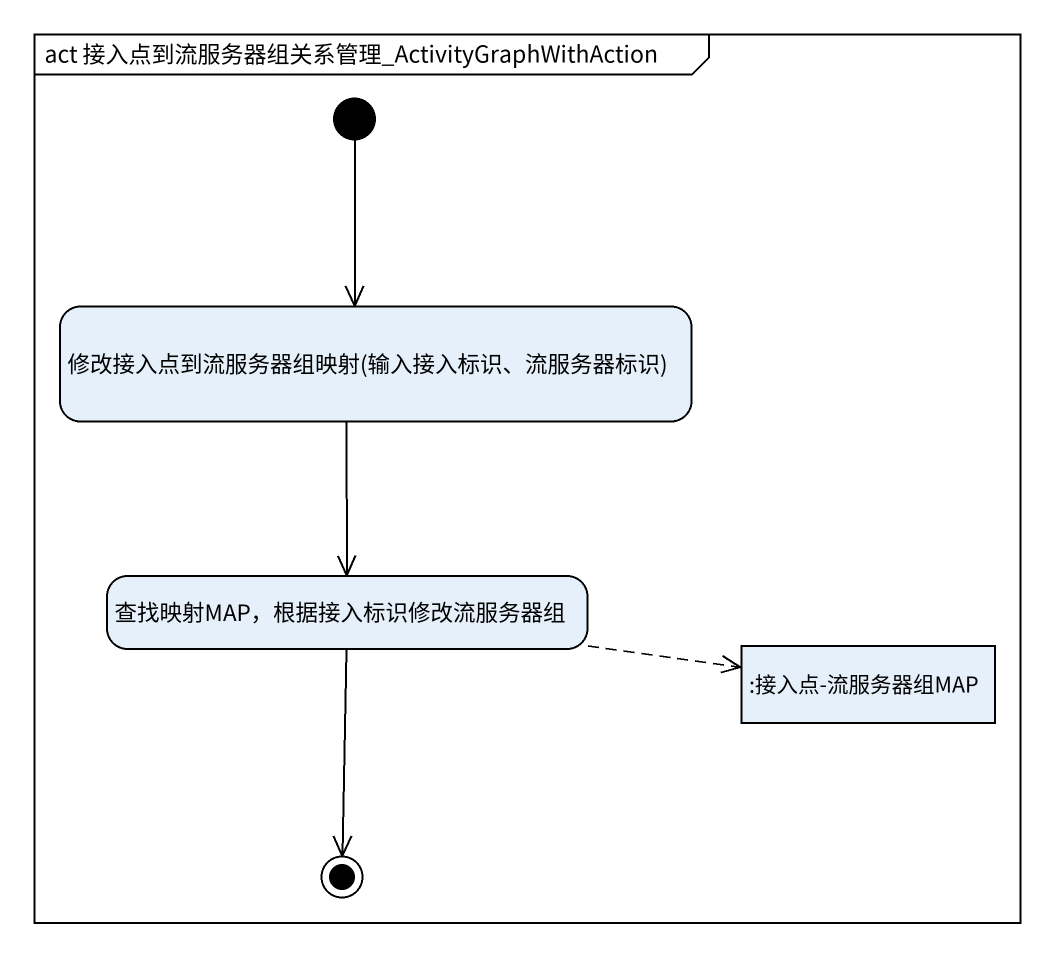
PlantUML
@startuml
mainframe act 接入点到流服务器组关系管理_ActivityGraphWithAction
hide empty description
state "修改接入点到流服务器组映射(输入接入标识、流服务器标识)" as 修改接入点到流服务器组映射_输入接入标识_流服务器标识
state "查找映射MAP，根据接入标识修改流服务器组" as 查找映射MAP_根据接入标识修改流服务器组
state ":接入点-流服务器组MAP" as 接入点_流服务器组MAP <<object>>
[*] --> 修改接入点到流服务器组映射_输入接入标识_流服务器标识
修改接入点到流服务器组映射_输入接入标识_流服务器标识 --> 查找映射MAP_根据接入标识修改流服务器组
查找映射MAP_根据接入标识修改流服务器组 -right[dashed]-> 接入点_流服务器组MAP
查找映射MAP_根据接入标识修改流服务器组 --> [*]
@enduml
